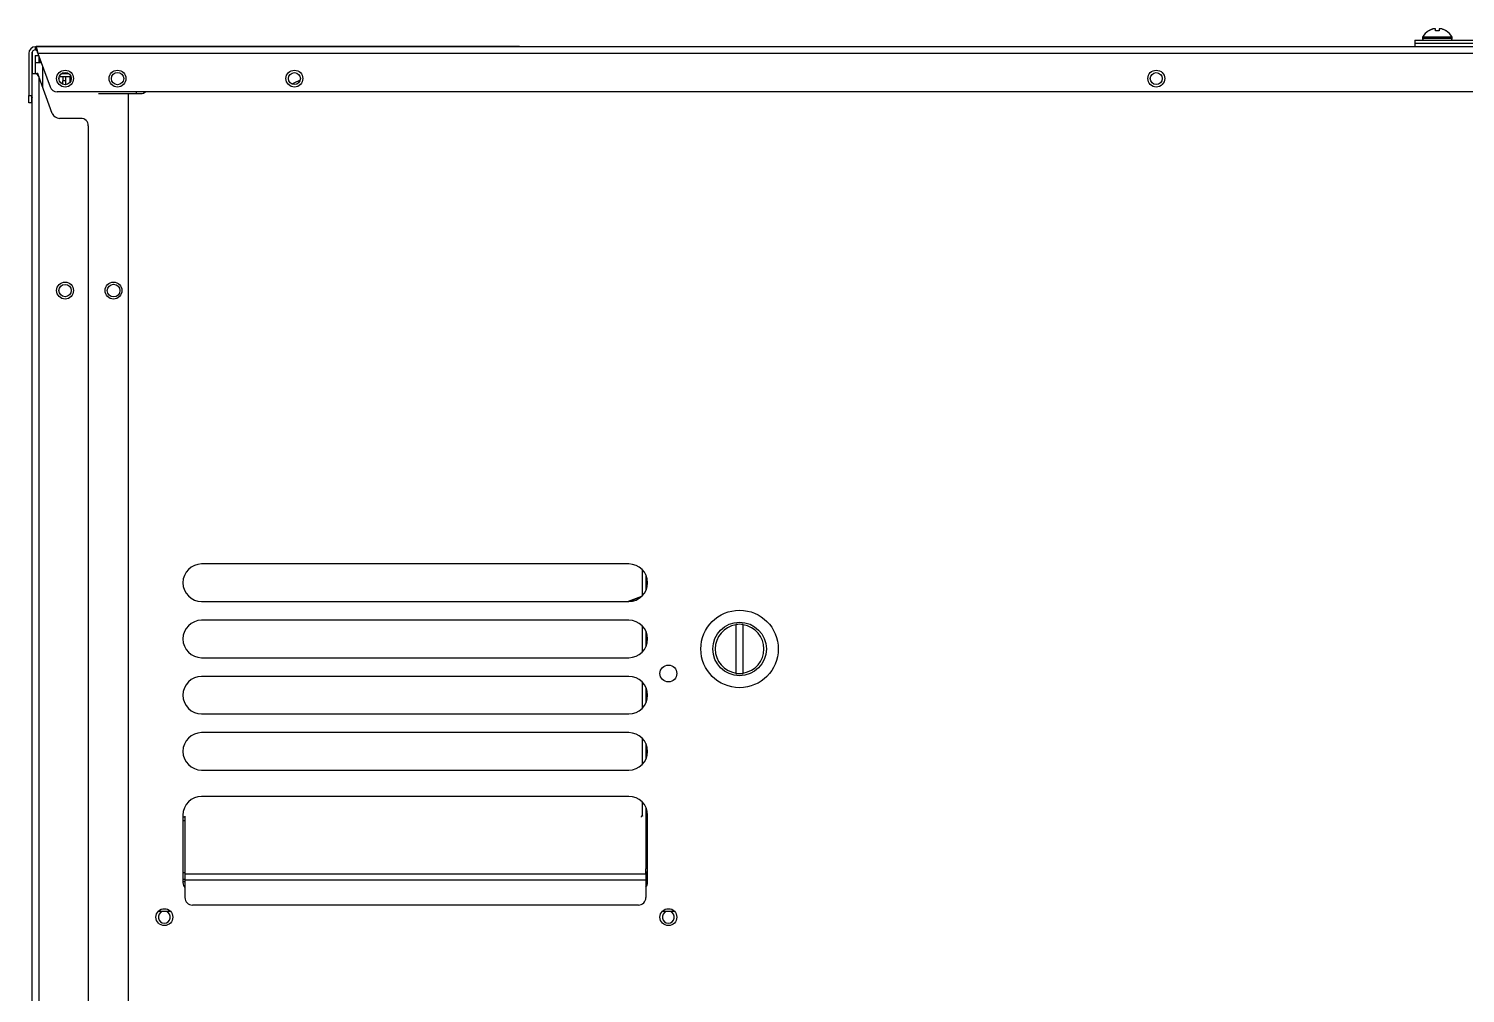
# Model space of a CAD drawing. Header units: millimetres. Extents: x -36 to 4467, y 2 to 3322.
# Drawn here: x -31.3 to 352, y 1670 to 1927.3 of the extents above; entities that cross this region are included whole.
import ezdxf

# ---------------------------------------------------------------- set-up
doc = ezdxf.new("R2010")
doc.units = ezdxf.units.MM

msp = doc.modelspace()

# ---------------------------------------------------------------- linework, layer by layer
for p, q in [((340.57, 1924.91), (340.57, 1924.71)), ((348.57, 1924.91), (340.57, 1924.91)), ((348.57, 1924.71), (340.57, 1924.71)), ((348.52, 1925.11), (340.63, 1925.11)), ((342.27, 1926.75), (342.27, 1926.78)), ((346.87, 1926.78), (346.87, 1926.75)), ((348.57, 1924.71), (348.57, 1924.91)), ((-31.33, 1920.71), (-31.33, 1909.51)), ((-30.53, 1920.77), (-30.53, 1920.71)), ((-30.53, 1920.71), (-30.53, 1909.51)), ((-30.53, 1920.71), (-30.42, 1920.71)), ((-30.53, 1920.71), (-30.53, 1909.51)), ((-30.43, 1921.14), (-30.43, 1915.4)), ((-29.53, 1922.51), (-29.53, 1922.51)), ((-29.53, 1922.51), (-29.53, 1921.71)), ((568.67, 1922.51), (-29.53, 1922.51)), ((-29.53, 1921.71), (-29.53, 1922.51)), ((-29.53, 1921.71), (-29.53, 1921.71)), ((-29.37, 1922.61), (-29.37, 1922.61)), ((-29.12, 1922.61), (-29.37, 1922.61)), ((-29.11, 1922.61), (-29.12, 1922.61)), ((-28.43, 1922.61), (-29.11, 1922.61)), ((568.02, 1920.71), (-28.87, 1920.71)), ((-28.87, 1920.71), (-25.64, 1911.82)), ((99.64, 1922.61), (-28.43, 1922.61)), ((-28.43, 1922.51), (-28.43, 1922.61)), ((99.64, 1922.61), (99.64, 1922.51)), ((99.99, 1922.61), (338.57, 1922.61)), ((99.99, 1922.61), (99.99, 1922.51)), ((338.57, 1924.31), (338.57, 1923.51)), ((338.57, 1924.31), (398.57, 1924.31)), ((338.57, 1923.51), (338.57, 1922.51)), ((338.57, 1923.51), (398.57, 1923.51)), ((338.57, 1923.51), (398.57, 1923.51)), ((-29.63, 1920.21), (-28.69, 1920.21)), ((-29.63, 1920.21), (-29.63, 1918.21)), ((-27.96, 1918.21), (-29.63, 1918.21)), ((-29.63, 1918.21), (-29.63, 1915.4)), ((-28.63, 1920.03), (-28.63, 1918.21)), ((-28.23, 1918.2), (-28.23, 1918.93)), ((-27.63, 1917.28), (-27.63, 1911.83)), ((-30.43, 1915.41), (-29.17, 1915.41)), ((-30.43, 1416.91), (-30.43, 1915.41)), ((-28.93, 1915.41), (-29.17, 1915.41)), ((-28.63, 1914.58), (-29.17, 1915.41)), ((-28.63, 1914.58), (-28.93, 1915.41)), ((-25.04, 1904.72), (-28.63, 1914.58)), ((-28.63, 1914.58), (-28.63, 1416.91)), ((-23.23, 1913.6), (-23.23, 1914.41)), ((-23.16, 1914.61), (-20.09, 1914.61)), ((-22.5, 1915.41), (-20.75, 1915.41)), ((-22.43, 1915.4), (-22.43, 1915.45)), ((-22.23, 1914.61), (-22.23, 1913.41)), ((-21.43, 1913.41), (-22.23, 1913.41)), ((-22.23, 1912.47), (-22.23, 1913.41)), ((-21.43, 1915.4), (-21.43, 1915.64)), ((-21.43, 1912.37), (-21.43, 1914.6)), ((-20.23, 1913.13), (-20.23, 1914.6)), ((-31.33, 1907.51), (-31.33, 1909.51)), ((-31.33, 1909.51), (-30.53, 1909.51)), ((-30.53, 1907.51), (-30.53, 1909.51)), ((562.9, 1910.51), (-23.76, 1910.51)), ((-12.69, 1910.01), (-4.83, 1910.01)), ((-4.83, 1910.01), (-4.68, 1910.01)), ((-4.83, 1910.01), (-4.83, 1417.01)), ((-4.68, 1910.01), (-1.43, 1910.01)), ((-4.68, 1417.01), (-4.68, 1910.01)), ((-2.63, 1910.51), (-2.63, 1910)), ((-0.63, 1910.51), (-0.63, 1910.17)), ((-30.53, 1907.51), (-31.33, 1907.51)), ((-17.43, 1903.41), (-23.16, 1903.41)), ((-15.43, 1901.41), (-15.43, 1418.91)), ((128.82, 1784.51), (14.82, 1784.51)), ((132.37, 1783.03), (132.37, 1775.98)), ((133.37, 1781.58), (133.37, 1777.43)), ((132.19, 1775.81), (128.63, 1774.51)), ((131.98, 1775.63), (128.92, 1774.51)), ((14.82, 1774.51), (128.82, 1774.51)), ((128.82, 1769.51), (14.82, 1769.51)), ((132.37, 1768.03), (132.37, 1760.98)), ((157.37, 1768.34), (157.37, 1768.26)), ((159.37, 1768.26), (159.37, 1768.34)), ((133.37, 1766.58), (133.37, 1762.43)), ((14.82, 1759.51), (128.82, 1759.51)), ((128.82, 1754.51), (14.82, 1754.51)), ((132.37, 1753.03), (132.37, 1745.98)), ((157.37, 1755.41), (157.37, 1755.33)), ((159.37, 1755.33), (159.37, 1755.41)), ((133.37, 1751.58), (133.37, 1747.43)), ((14.82, 1744.51), (128.82, 1744.51)), ((128.82, 1739.51), (14.82, 1739.51)), ((132.37, 1738.03), (132.37, 1730.99)), ((133.37, 1736.58), (133.37, 1732.43)), ((14.82, 1729.51), (128.82, 1729.51)), ((128.82, 1722.51), (14.82, 1722.51)), ((9.82, 1717.51), (9.82, 1699.51)), ((132.37, 1721.03), (132.37, 1717.29)), ((133.37, 1719.58), (133.37, 1703.16)), ((133.82, 1699.51), (133.82, 1717.51)), ((9.82, 1717.04), (10.37, 1717.04)), ((9.82, 1716.07), (10.37, 1716.07)), ((10.37, 1717.24), (10.37, 1701.87)), ((9.82, 1702.23), (10.37, 1702.23)), ((133.37, 1701.87), (133.37, 1703.16)), ((133.42, 1702.34), (133.82, 1702.34)), ((133.47, 1702.3), (133.82, 1702.3)), ((133.47, 1700.3), (133.47, 1702.3)), ((10.37, 1700.3), (9.82, 1700.3)), ((9.82, 1699.8), (10.37, 1699.8)), ((10.37, 1701.87), (10.37, 1700.13)), ((10.37, 1701.87), (133.37, 1701.87)), ((133.37, 1700.13), (10.37, 1700.13)), ((10.37, 1700.13), (10.37, 1695.51)), ((133.37, 1701.87), (133.37, 1700.13)), ((133.37, 1700.3), (133.47, 1700.3)), ((133.37, 1700.13), (133.37, 1695.51)), ((133.37, 1699.8), (133.82, 1699.8)), ((6.55, 1691.8), (3.2, 1691.8)), ((131.37, 1693.51), (12.37, 1693.51)), ((141.05, 1691.8), (137.69, 1691.8))]:
    msp.add_line(p, q)
for centre, radius in [((-21.63, 1914.01), 2.25), ((-21.63, 1914.01), 1.65), ((-7.63, 1914.01), 2.25), ((-7.63, 1914.01), 1.65), ((39.57, 1914.01), 2.25), ((39.57, 1914.01), 1.6), ((269.57, 1914.01), 2.25), ((269.57, 1914.01), 1.6), ((-21.63, 1857.46), 2.25), ((-21.63, 1857.46), 1.65), ((-8.68, 1857.46), 1.7), ((158.37, 1761.84), 10.33), ((158.37, 1761.84), 7.15), ((139.37, 1755.3), 2.25), ((4.87, 1690.3), 2.25), ((139.37, 1690.3), 2.25)]:
    msp.add_circle(centre, radius)
for centre, radius, start, end in [((340.97, 1924.91), 0.4, 149.6988, 180), ((340.97, 1924.71), 0.4, 180, 270), ((344.77, 1922.69), 4.8, 121.5837, 149.6988), ((344.57, 1923), 3.78, 90.0035, 97.6041), ((344.57, 1923), 3.78, 82.3959, 89.9965), ((344.37, 1922.69), 4.8, 30.3012, 58.4186), ((348.17, 1924.71), 0.4, 270, 0), ((348.17, 1924.91), 0.4, 0, 30.3012), ((-29.53, 1920.71), 1.8, 90, 180), ((-29.53, 1920.71), 1, 90, 180), ((-29.11, 1921.61), 1, 90, 115.6055), ((-28.53, 1909.51), 2, 180, 198.0112), ((-23.76, 1912.51), 2, 200, 270), ((-1.43, 1912.01), 2, 270, 311.41), ((-23.16, 1905.41), 2, 200, 270), ((-17.43, 1901.41), 2, 0, 90), ((14.82, 1779.51), 5, 90, 270), ((128.82, 1779.51), 5, 270, 90), ((14.82, 1764.51), 5, 90, 270), ((128.82, 1764.51), 5, 270, 90), ((158.37, 1761.84), 6.5, 98.8499, 261.1501), ((158.37, 1761.84), 6.58, 81.2603, 98.7397), ((158.37, 1761.84), 6.5, 278.8499, 81.1501), ((14.82, 1749.51), 5, 90, 270), ((128.82, 1749.51), 5, 270, 90), ((158.37, 1761.84), 6.58, 261.2603, 278.7397), ((14.82, 1734.51), 5, 90, 270), ((128.82, 1734.51), 5, 270, 90), ((14.82, 1717.51), 5, 90, 180), ((128.82, 1717.51), 5, 0, 90), ((132.37, 1717.04), 0.25, 90, 180), ((11.82, 1699.51), 2, 180, 223.5319), ((131.82, 1699.51), 2, 320.8051, 0), ((12.37, 1695.51), 2, 180, 270), ((131.37, 1695.51), 2, 270, 0), ((4.87, 1690.3), 1.6, 110.5538, 69.4463), ((139.37, 1690.3), 1.6, 110.5538, 69.4463)]:
    msp.add_arc(centre, radius, start, end)
for centre, major_axis, ratio, start_param, end_param in [((-29.53, 1920.71), (0, 1), 0.998, 1.190096, 1.570796), ((-29.12, 1921.61), (0, -1), 0.999938, 3.141593, 3.590409), ((66.96, 1864.32), (-60, 0), 0.909961, 5.157637, 5.199572)]:
    msp.add_ellipse(centre, major_axis=major_axis, ratio=ratio, start_param=start_param, end_param=end_param)
msp.add_ellipse((-8.71, 1857.46), major_axis=(0, 2.25), ratio=0.996195)
for points in [[(343.57, 1927.3), (343.52, 1927.29), (343.41, 1927.26), (343.25, 1927.21), (343.09, 1927.15), (342.93, 1927.09), (342.78, 1927.02), (342.63, 1926.95), (342.46, 1926.86), (342.34, 1926.79), (342.27, 1926.75)], [(344.07, 1927.3), (344.05, 1927.3), (344, 1927.31), (343.93, 1927.31), (343.86, 1927.32), (343.79, 1927.32), (343.72, 1927.31), (343.64, 1927.31), (343.6, 1927.3), (343.57, 1927.3)], [(345.57, 1927.3), (345.55, 1927.3), (345.5, 1927.31), (345.42, 1927.32), (345.35, 1927.32), (345.28, 1927.32), (345.21, 1927.31), (345.14, 1927.31), (345.1, 1927.3), (345.07, 1927.3)], [(345.07, 1927.3), (345.07, 1927.29), (345.07, 1927.26), (345.07, 1927.21), (345.07, 1927.15), (345.07, 1927.09), (345.07, 1927.02), (345.07, 1926.95), (345.07, 1926.86), (345.07, 1926.79), (345.07, 1926.75)], [(157.37, 1768.26), (157.37, 1767.99), (157.37, 1767.48), (157.37, 1766.77), (157.37, 1766.11), (157.37, 1765.51), (157.37, 1764.96), (157.37, 1764.45), (157.37, 1763.99), (157.37, 1763.57), (157.37, 1763.2), (157.37, 1762.87), (157.37, 1762.58), (157.37, 1762.32), (157.37, 1762.08), (157.37, 1761.84), (157.37, 1761.59), (157.37, 1761.35), (157.37, 1761.09), (157.37, 1760.8), (157.37, 1760.47), (157.37, 1760.1), (157.37, 1759.68), (157.37, 1759.22), (157.37, 1758.71), (157.37, 1758.16), (157.37, 1757.56), (157.37, 1756.91), (157.37, 1756.2), (157.37, 1755.68), (157.37, 1755.41)], [(159.37, 1755.41), (159.37, 1755.68), (159.37, 1756.2), (159.37, 1756.91), (159.37, 1757.56), (159.37, 1758.16), (159.37, 1758.71), (159.37, 1759.22), (159.37, 1759.68), (159.37, 1760.1), (159.37, 1760.47), (159.37, 1760.8), (159.37, 1761.1), (159.37, 1761.35), (159.37, 1761.59), (159.37, 1761.84), (159.37, 1762.08), (159.37, 1762.33), (159.37, 1762.58), (159.37, 1762.87), (159.37, 1763.2), (159.37, 1763.58), (159.37, 1763.99), (159.37, 1764.45), (159.37, 1764.96), (159.37, 1765.51), (159.37, 1766.11), (159.37, 1766.77), (159.37, 1767.48), (159.37, 1767.99), (159.37, 1768.26)], [(132.12, 1717.04), (132.12, 1717.01), (132.13, 1716.98), (132.15, 1716.95)]]:
    msp.add_open_spline(points, degree=3)
for points, knots in [([(344.07, 1926.75), (344.07, 1926.87), (344.07, 1926.98), (344.07, 1927.12), (344.07, 1927.16), (344.07, 1927.24), (344.07, 1927.27), (344.07, 1927.3)], [0, 0, 0, 0, 0.5, 0.5, 0.75, 0.75, 1, 1, 1, 1]), ([(346.87, 1926.75), (346.67, 1926.87), (346.46, 1926.98), (346.13, 1927.12), (346.02, 1927.16), (345.8, 1927.24), (345.69, 1927.27), (345.57, 1927.3)], [0, 0, 0, 0, 0.5, 0.5, 0.75, 0.75, 1, 1, 1, 1]), ([(-29.53, 1922.51), (-29.5, 1922.51), (-29.47, 1922.49), (-29.42, 1922.45), (-29.39, 1922.41), (-29.33, 1922.32), (-29.31, 1922.27), (-29.25, 1922.14), (-29.23, 1922.06), (-29.17, 1921.89), (-29.14, 1921.8), (-29.09, 1921.61), (-29.06, 1921.5), (-29.01, 1921.29), (-28.98, 1921.17), (-28.93, 1920.94), (-28.9, 1920.82), (-28.87, 1920.71)], [0, 0, 0, 0, 0.125, 0.125, 0.25, 0.25, 0.375, 0.375, 0.5, 0.5, 0.625, 0.625, 0.75, 0.75, 0.875, 0.875, 1, 1, 1, 1]), ([(-29.53, 1921.71), (-29.47, 1921.71), (-29.42, 1921.68), (-29.31, 1921.58), (-29.25, 1921.51), (-29.14, 1921.32), (-29.09, 1921.21), (-28.98, 1920.97), (-28.93, 1920.84), (-28.87, 1920.71)], [0, 0, 0, 0, 0.25, 0.25, 0.5, 0.5, 0.75, 0.75, 1, 1, 1, 1]), ([(132.37, 1717.29), (132.38, 1717.28), (132.39, 1717.28), (132.42, 1717.28), (132.44, 1717.27), (132.45, 1717.27), (132.46, 1717.26)], [0, 0, 0, 0, 0.245709, 0.49321, 0.744162, 1, 1, 1, 1])]:
    msp.add_open_spline(points, degree=3, knots=knots)

doc.saveas('drawing.dxf')
